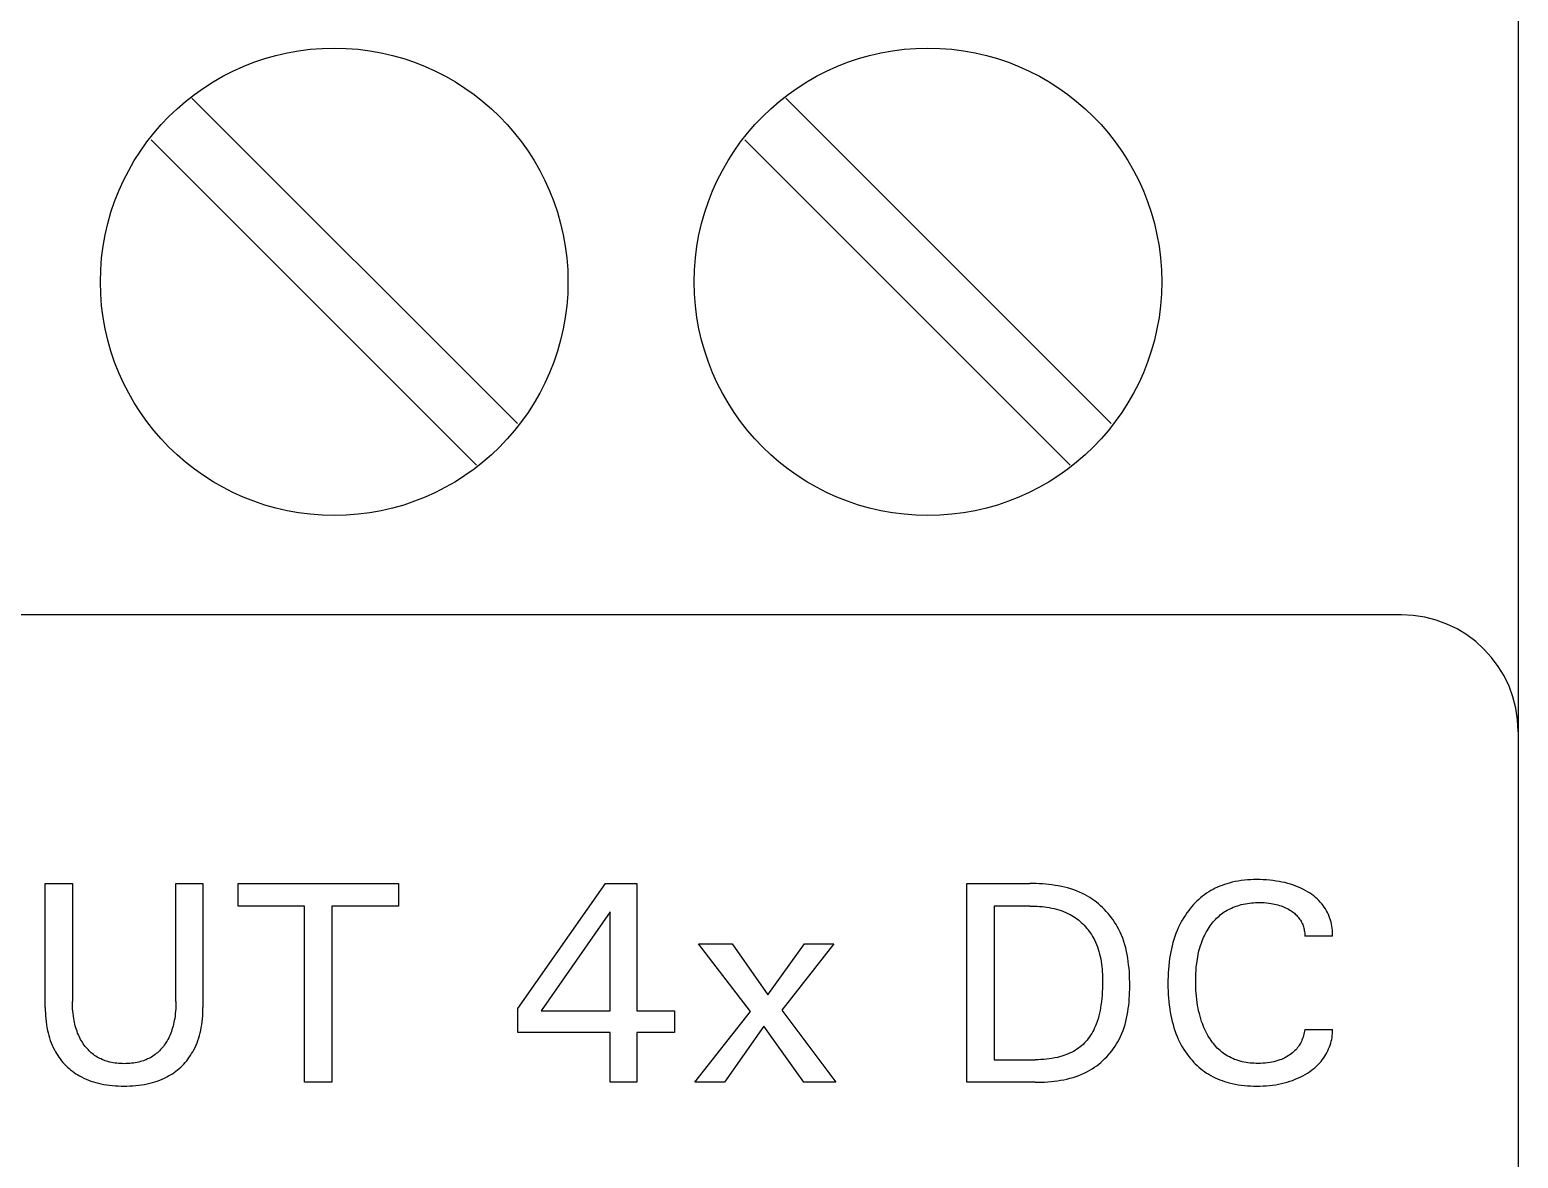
# Model space of a CAD drawing. Extents: x 0 to 420, y 0 to 297.
# Drawn here: x 170.53 to 183.26, y 244.21 to 253.86 of the extents above; entities that cross this region are included whole.
import ezdxf

# ---------------------------------------------------------------- set-up
doc = ezdxf.new("R2010")
doc.units = 0
doc.header["$LTSCALE"] = 23.1
doc.layers.add('10000_FRONT', color=7, linetype='CONTINUOUS')

msp = doc.modelspace()

# ---------------------------------------------------------------- linework, layer by layer
at = {"layer": '10000_FRONT', "color": 7, "linetype": 'CONTINUOUS'}
for p, q in [((183.263, 258.856), (183.263, 170.856)), ((174.701, 250.492), (171.916, 253.277)), ((179.781, 250.492), (176.996, 253.277)), ((171.566, 252.92), (174.35, 250.136)), ((176.646, 252.92), (179.43, 250.136)), ((182.263, 248.856), (148.763, 248.856)), ((170.661, 245.497), (170.661, 246.556)), ((170.661, 246.556), (170.893, 246.556)), ((170.893, 246.556), (170.893, 245.548)), ((171.779, 245.548), (171.779, 246.556)), ((171.779, 246.556), (172.01, 246.556)), ((172.01, 246.556), (172.01, 245.497)), ((172.31, 246.364), (172.31, 246.556)), ((172.31, 246.556), (173.682, 246.556)), ((173.682, 246.556), (173.682, 246.364)), ((174.704, 245.487), (175.454, 246.556)), ((175.454, 246.556), (175.722, 246.556)), ((175.722, 246.556), (175.722, 245.467)), ((178.545, 244.856), (178.545, 246.556)), ((178.545, 246.556), (179.084, 246.556)), ((179.111, 246.556), (179.084, 246.556)), ((179.138, 246.556), (179.111, 246.556)), ((179.165, 246.555), (179.138, 246.556)), ((179.192, 246.553), (179.165, 246.555)), ((179.22, 246.551), (179.192, 246.553)), ((179.247, 246.548), (179.22, 246.551)), ((180.75, 246.548), (180.73, 246.541)), ((180.77, 246.555), (180.75, 246.548)), ((180.791, 246.561), (180.77, 246.555)), ((180.816, 246.567), (180.791, 246.561)), ((180.842, 246.573), (180.816, 246.567)), ((180.868, 246.578), (180.842, 246.573)), ((180.894, 246.582), (180.868, 246.578)), ((180.92, 246.585), (180.894, 246.582)), ((180.947, 246.587), (180.92, 246.585)), ((180.973, 246.589), (180.947, 246.587)), ((180.999, 246.59), (180.973, 246.589)), ((181.026, 246.59), (180.999, 246.59)), ((181.054, 246.59), (181.026, 246.59)), ((181.082, 246.589), (181.054, 246.59)), ((181.109, 246.587), (181.082, 246.589)), ((181.137, 246.585), (181.109, 246.587)), ((181.165, 246.582), (181.137, 246.585)), ((181.192, 246.578), (181.165, 246.582)), ((181.217, 246.574), (181.192, 246.578)), ((181.242, 246.569), (181.217, 246.574)), ((181.267, 246.564), (181.242, 246.569)), ((181.291, 246.557), (181.267, 246.564)), ((181.315, 246.55), (181.291, 246.557)), ((181.339, 246.542), (181.315, 246.55)), ((179.274, 246.545), (179.247, 246.548)), ((179.301, 246.541), (179.274, 246.545)), ((179.328, 246.537), (179.301, 246.541)), ((179.355, 246.532), (179.328, 246.537)), ((179.381, 246.526), (179.355, 246.532)), ((179.408, 246.519), (179.381, 246.526)), ((179.434, 246.511), (179.408, 246.519)), ((179.46, 246.503), (179.434, 246.511)), ((179.485, 246.493), (179.46, 246.503)), ((179.51, 246.483), (179.485, 246.493)), ((179.535, 246.472), (179.51, 246.483)), ((179.559, 246.459), (179.535, 246.472)), ((179.579, 246.448), (179.559, 246.459)), ((179.598, 246.436), (179.579, 246.448)), ((179.617, 246.423), (179.598, 246.436)), ((179.636, 246.41), (179.617, 246.423)), ((180.53, 246.421), (180.514, 246.407)), ((180.546, 246.435), (180.53, 246.421)), ((180.563, 246.448), (180.546, 246.435)), ((180.58, 246.461), (180.563, 246.448)), ((180.597, 246.473), (180.58, 246.461)), ((180.615, 246.485), (180.597, 246.473)), ((180.633, 246.496), (180.615, 246.485)), ((180.652, 246.506), (180.633, 246.496)), ((180.671, 246.516), (180.652, 246.506)), ((180.69, 246.525), (180.671, 246.516)), ((180.71, 246.533), (180.69, 246.525)), ((180.73, 246.541), (180.71, 246.533)), ((181.361, 246.534), (181.339, 246.542)), ((181.383, 246.526), (181.361, 246.534)), ((181.404, 246.516), (181.383, 246.526)), ((181.425, 246.506), (181.404, 246.516)), ((181.445, 246.495), (181.425, 246.506)), ((181.466, 246.483), (181.445, 246.495)), ((181.482, 246.473), (181.466, 246.483)), ((181.498, 246.462), (181.482, 246.473)), ((181.513, 246.45), (181.498, 246.462)), ((181.528, 246.438), (181.513, 246.45)), ((181.542, 246.425), (181.528, 246.438)), ((181.556, 246.412), (181.542, 246.425)), ((172.88, 246.364), (172.31, 246.364)), ((172.88, 244.856), (172.88, 246.364)), ((173.113, 246.364), (173.113, 244.856)), ((173.682, 246.364), (173.113, 246.364)), ((175.494, 246.314), (174.903, 245.467)), ((175.494, 245.467), (175.494, 246.314)), ((178.778, 246.364), (178.778, 245.049)), ((179.084, 246.364), (178.778, 246.364)), ((179.084, 246.364), (179.104, 246.363)), ((179.104, 246.363), (179.125, 246.363)), ((179.125, 246.363), (179.146, 246.362)), ((179.146, 246.362), (179.168, 246.361)), ((179.168, 246.361), (179.189, 246.359)), ((179.189, 246.359), (179.21, 246.357)), ((179.21, 246.357), (179.231, 246.354)), ((179.231, 246.354), (179.251, 246.351)), ((179.251, 246.351), (179.272, 246.347)), ((179.272, 246.347), (179.293, 246.342)), ((179.293, 246.342), (179.313, 246.337)), ((179.313, 246.337), (179.333, 246.332)), ((179.333, 246.332), (179.353, 246.325)), ((179.353, 246.325), (179.373, 246.318)), ((179.373, 246.318), (179.392, 246.31)), ((179.392, 246.31), (179.411, 246.301)), ((179.411, 246.301), (179.43, 246.291)), ((179.655, 246.396), (179.636, 246.41)), ((179.672, 246.382), (179.655, 246.396)), ((179.69, 246.366), (179.672, 246.382)), ((179.707, 246.351), (179.69, 246.366)), ((179.723, 246.334), (179.707, 246.351)), ((179.739, 246.318), (179.723, 246.334)), ((179.754, 246.3), (179.739, 246.318)), ((179.769, 246.283), (179.754, 246.3)), ((180.429, 246.307), (180.415, 246.287)), ((180.444, 246.327), (180.429, 246.307)), ((180.457, 246.344), (180.444, 246.327)), ((180.471, 246.36), (180.457, 246.344)), ((180.485, 246.376), (180.471, 246.36)), ((180.499, 246.392), (180.485, 246.376)), ((180.514, 246.407), (180.499, 246.392)), ((180.714, 246.288), (180.725, 246.296)), ((180.725, 246.296), (180.737, 246.305)), ((180.737, 246.305), (180.748, 246.313)), ((180.748, 246.313), (180.76, 246.321)), ((180.76, 246.321), (180.773, 246.328)), ((180.773, 246.328), (180.785, 246.335)), ((180.785, 246.335), (180.798, 246.341)), ((180.798, 246.341), (180.811, 246.347)), ((180.811, 246.347), (180.824, 246.353)), ((180.824, 246.353), (180.837, 246.358)), ((180.837, 246.358), (180.85, 246.363)), ((180.85, 246.363), (180.864, 246.367)), ((180.864, 246.367), (180.878, 246.372)), ((180.878, 246.372), (180.894, 246.376)), ((180.894, 246.376), (180.911, 246.38)), ((180.911, 246.38), (180.929, 246.383)), ((180.929, 246.383), (180.946, 246.386)), ((180.946, 246.386), (180.963, 246.389)), ((180.963, 246.389), (180.98, 246.391)), ((180.98, 246.391), (180.998, 246.392)), ((180.998, 246.392), (181.015, 246.393)), ((181.015, 246.393), (181.032, 246.394)), ((181.032, 246.394), (181.05, 246.394)), ((181.05, 246.394), (181.07, 246.393)), ((181.07, 246.393), (181.089, 246.393)), ((181.089, 246.393), (181.109, 246.391)), ((181.109, 246.391), (181.128, 246.389)), ((181.128, 246.389), (181.148, 246.387)), ((181.148, 246.387), (181.163, 246.384)), ((181.163, 246.384), (181.177, 246.381)), ((181.177, 246.381), (181.192, 246.378)), ((181.192, 246.378), (181.206, 246.374)), ((181.206, 246.374), (181.22, 246.37)), ((181.22, 246.37), (181.235, 246.365)), ((181.235, 246.365), (181.248, 246.36)), ((181.248, 246.36), (181.261, 246.355)), ((181.261, 246.355), (181.273, 246.349)), ((181.273, 246.349), (181.286, 246.343)), ((181.286, 246.343), (181.298, 246.336)), ((181.298, 246.336), (181.31, 246.329)), ((181.31, 246.329), (181.32, 246.322)), ((181.32, 246.322), (181.329, 246.316)), ((181.329, 246.316), (181.339, 246.309)), ((181.339, 246.309), (181.348, 246.302)), ((181.348, 246.302), (181.356, 246.294)), ((181.356, 246.294), (181.365, 246.287)), ((181.569, 246.398), (181.556, 246.412)), ((181.582, 246.384), (181.569, 246.398)), ((181.593, 246.37), (181.582, 246.384)), ((181.604, 246.355), (181.593, 246.37)), ((181.613, 246.34), (181.604, 246.355)), ((181.622, 246.324), (181.613, 246.34)), ((181.631, 246.308), (181.622, 246.324)), ((181.639, 246.292), (181.631, 246.308)), ((179.43, 246.291), (179.444, 246.283)), ((179.444, 246.283), (179.459, 246.274)), ((179.459, 246.274), (179.473, 246.265)), ((179.473, 246.265), (179.486, 246.255)), ((179.486, 246.255), (179.5, 246.245)), ((179.5, 246.245), (179.513, 246.234)), ((179.513, 246.234), (179.525, 246.223)), ((179.525, 246.223), (179.538, 246.211)), ((179.538, 246.211), (179.55, 246.199)), ((179.55, 246.199), (179.561, 246.186)), ((179.561, 246.186), (179.572, 246.173)), ((179.572, 246.173), (179.583, 246.16)), ((179.783, 246.264), (179.769, 246.283)), ((179.797, 246.246), (179.783, 246.264)), ((179.809, 246.227), (179.797, 246.246)), ((179.822, 246.207), (179.809, 246.227)), ((179.833, 246.188), (179.822, 246.207)), ((179.844, 246.168), (179.833, 246.188)), ((179.857, 246.141), (179.844, 246.168)), ((180.355, 246.177), (180.345, 246.154)), ((180.365, 246.199), (180.355, 246.177)), ((180.377, 246.222), (180.365, 246.199)), ((180.389, 246.244), (180.377, 246.222)), ((180.401, 246.265), (180.389, 246.244)), ((180.415, 246.287), (180.401, 246.265)), ((180.601, 246.153), (180.609, 246.167)), ((180.609, 246.167), (180.618, 246.18)), ((180.618, 246.18), (180.627, 246.194)), ((180.627, 246.194), (180.635, 246.205)), ((180.635, 246.205), (180.644, 246.217)), ((180.644, 246.217), (180.653, 246.228)), ((180.653, 246.228), (180.663, 246.238)), ((180.663, 246.238), (180.672, 246.249)), ((180.672, 246.249), (180.682, 246.259)), ((180.682, 246.259), (180.693, 246.269)), ((180.693, 246.269), (180.703, 246.278)), ((180.703, 246.278), (180.714, 246.288)), ((181.365, 246.287), (181.373, 246.278)), ((181.373, 246.278), (181.38, 246.27)), ((181.38, 246.27), (181.387, 246.261)), ((181.387, 246.261), (181.393, 246.253)), ((181.393, 246.253), (181.399, 246.244)), ((181.399, 246.244), (181.405, 246.234)), ((181.405, 246.234), (181.41, 246.225)), ((181.41, 246.225), (181.415, 246.215)), ((181.415, 246.215), (181.419, 246.205)), ((181.419, 246.205), (181.423, 246.195)), ((181.423, 246.195), (181.426, 246.186)), ((181.426, 246.186), (181.429, 246.176)), ((181.429, 246.176), (181.431, 246.166)), ((181.646, 246.275), (181.639, 246.292)), ((181.652, 246.258), (181.646, 246.275)), ((181.657, 246.242), (181.652, 246.258)), ((181.662, 246.225), (181.657, 246.242)), ((181.666, 246.208), (181.662, 246.225)), ((181.669, 246.191), (181.666, 246.208)), ((181.672, 246.174), (181.669, 246.191)), ((181.674, 246.157), (181.672, 246.174)), ((176.694, 245.462), (176.25, 246.041)), ((176.25, 246.041), (176.537, 246.041)), ((176.537, 246.041), (176.844, 245.603)), ((176.844, 245.603), (177.156, 246.041)), ((177.407, 246.041), (176.962, 245.473)), ((177.156, 246.041), (177.407, 246.041)), ((179.583, 246.16), (179.593, 246.147)), ((179.593, 246.147), (179.603, 246.133)), ((179.603, 246.133), (179.612, 246.119)), ((179.612, 246.119), (179.621, 246.104)), ((179.621, 246.104), (179.629, 246.09)), ((179.629, 246.09), (179.637, 246.075)), ((179.637, 246.075), (179.647, 246.055)), ((179.647, 246.055), (179.655, 246.036)), ((179.869, 246.115), (179.857, 246.141)), ((179.879, 246.088), (179.869, 246.115)), ((179.889, 246.061), (179.879, 246.088)), ((179.897, 246.033), (179.889, 246.061)), ((180.309, 246.051), (180.302, 246.024)), ((180.317, 246.077), (180.309, 246.051)), ((180.326, 246.103), (180.317, 246.077)), ((180.335, 246.128), (180.326, 246.103)), ((180.345, 246.154), (180.335, 246.128)), ((180.545, 246.027), (180.552, 246.046)), ((180.552, 246.046), (180.559, 246.065)), ((180.559, 246.065), (180.565, 246.08)), ((180.565, 246.08), (180.571, 246.095)), ((180.571, 246.095), (180.578, 246.11)), ((180.578, 246.11), (180.585, 246.124)), ((180.585, 246.124), (180.593, 246.139)), ((180.593, 246.139), (180.601, 246.153)), ((181.431, 246.166), (181.433, 246.156)), ((181.433, 246.156), (181.435, 246.146)), ((181.435, 246.146), (181.436, 246.136)), ((181.436, 246.136), (181.436, 246.126)), ((181.436, 246.126), (181.437, 246.116)), ((181.437, 246.116), (181.437, 246.106)), ((181.675, 246.106), (181.437, 246.106)), ((181.675, 246.14), (181.674, 246.157)), ((181.675, 246.123), (181.675, 246.14)), ((181.675, 246.106), (181.675, 246.123)), ((179.655, 246.036), (179.663, 246.015)), ((179.663, 246.015), (179.67, 245.995)), ((179.67, 245.995), (179.676, 245.974)), ((179.676, 245.974), (179.682, 245.953)), ((179.682, 245.953), (179.687, 245.932)), ((179.687, 245.932), (179.691, 245.911)), ((179.905, 246.005), (179.897, 246.033)), ((179.912, 245.976), (179.905, 246.005)), ((179.918, 245.948), (179.912, 245.976)), ((179.923, 245.919), (179.918, 245.948)), ((179.927, 245.89), (179.923, 245.919)), ((180.28, 245.914), (180.276, 245.883)), ((180.285, 245.944), (180.28, 245.914)), ((180.29, 245.971), (180.285, 245.944)), ((180.296, 245.998), (180.29, 245.971)), ((180.302, 246.024), (180.296, 245.998)), ((180.518, 245.909), (180.521, 245.929)), ((180.521, 245.929), (180.525, 245.949)), ((180.525, 245.949), (180.529, 245.968)), ((180.529, 245.968), (180.534, 245.988)), ((180.534, 245.988), (180.54, 246.007)), ((180.54, 246.007), (180.545, 246.027)), ((179.691, 245.911), (179.694, 245.889)), ((179.694, 245.889), (179.698, 245.867)), ((179.698, 245.867), (179.7, 245.846)), ((179.7, 245.846), (179.702, 245.824)), ((179.702, 245.824), (179.704, 245.802)), ((179.704, 245.802), (179.705, 245.78)), ((179.93, 245.86), (179.927, 245.89)), ((179.933, 245.831), (179.93, 245.86)), ((179.936, 245.801), (179.933, 245.831)), ((179.937, 245.771), (179.936, 245.801)), ((180.268, 245.791), (180.267, 245.76)), ((180.27, 245.822), (180.268, 245.791)), ((180.273, 245.852), (180.27, 245.822)), ((180.276, 245.883), (180.273, 245.852)), ((180.504, 245.756), (180.505, 245.785)), ((180.505, 245.785), (180.507, 245.814)), ((180.507, 245.814), (180.509, 245.843)), ((180.509, 245.843), (180.513, 245.873)), ((180.513, 245.873), (180.518, 245.909)), ((179.706, 245.657), (179.704, 245.629)), ((179.705, 245.78), (179.706, 245.758)), ((179.706, 245.758), (179.706, 245.736)), ((179.706, 245.736), (179.707, 245.714)), ((179.707, 245.714), (179.706, 245.686)), ((179.706, 245.686), (179.706, 245.657)), ((179.938, 245.742), (179.937, 245.771)), ((179.939, 245.712), (179.938, 245.742)), ((179.939, 245.682), (179.939, 245.712)), ((179.939, 245.653), (179.939, 245.682)), ((180.267, 245.76), (180.266, 245.729)), ((180.266, 245.729), (180.266, 245.699)), ((180.266, 245.699), (180.266, 245.668)), ((180.266, 245.668), (180.267, 245.637)), ((180.504, 245.726), (180.504, 245.756)), ((180.504, 245.699), (180.504, 245.726)), ((180.505, 245.672), (180.504, 245.699)), ((180.506, 245.645), (180.505, 245.672)), ((170.893, 245.527), (170.893, 245.548)), ((171.779, 245.548), (171.779, 245.527)), ((179.697, 245.544), (179.693, 245.516)), ((179.7, 245.572), (179.697, 245.544)), ((179.702, 245.6), (179.7, 245.572)), ((179.704, 245.629), (179.702, 245.6)), ((179.931, 245.513), (179.933, 245.541)), ((179.933, 245.541), (179.935, 245.569)), ((179.935, 245.569), (179.937, 245.597)), ((179.937, 245.597), (179.938, 245.625)), ((179.938, 245.625), (179.939, 245.653)), ((180.267, 245.637), (180.268, 245.607)), ((180.268, 245.607), (180.27, 245.576)), ((180.27, 245.576), (180.273, 245.546)), ((180.273, 245.546), (180.276, 245.515)), ((180.508, 245.618), (180.506, 245.645)), ((180.51, 245.592), (180.508, 245.618)), ((180.513, 245.565), (180.51, 245.592)), ((180.517, 245.538), (180.513, 245.565)), ((180.52, 245.514), (180.517, 245.538)), ((170.661, 245.497), (170.661, 245.472)), ((170.661, 245.472), (170.662, 245.448)), ((170.662, 245.448), (170.663, 245.423)), ((170.663, 245.423), (170.665, 245.398)), ((170.894, 245.506), (170.893, 245.527)), ((170.895, 245.485), (170.894, 245.506)), ((170.897, 245.464), (170.895, 245.485)), ((170.899, 245.443), (170.897, 245.464)), ((170.901, 245.422), (170.899, 245.443)), ((170.905, 245.401), (170.901, 245.422)), ((171.771, 245.422), (171.768, 245.401)), ((171.773, 245.443), (171.771, 245.422)), ((171.775, 245.464), (171.773, 245.443)), ((171.777, 245.485), (171.775, 245.464)), ((171.778, 245.506), (171.777, 245.485)), ((171.779, 245.527), (171.778, 245.506)), ((172.006, 245.398), (172.008, 245.423)), ((172.008, 245.423), (172.009, 245.448)), ((172.009, 245.448), (172.01, 245.472)), ((172.01, 245.472), (172.01, 245.497)), ((174.704, 245.282), (174.704, 245.487)), ((174.903, 245.467), (175.494, 245.467)), ((175.722, 245.467), (176.044, 245.467)), ((176.044, 245.467), (176.044, 245.282)), ((176.217, 244.856), (176.694, 245.462)), ((176.962, 245.473), (177.426, 244.856)), ((179.674, 245.423), (179.668, 245.4)), ((179.68, 245.446), (179.674, 245.423)), ((179.685, 245.469), (179.68, 245.446)), ((179.689, 245.492), (179.685, 245.469)), ((179.693, 245.516), (179.689, 245.492)), ((179.907, 245.377), (179.913, 245.404)), ((179.913, 245.404), (179.918, 245.431)), ((179.918, 245.431), (179.923, 245.458)), ((179.923, 245.458), (179.927, 245.486)), ((179.927, 245.486), (179.931, 245.513)), ((180.276, 245.515), (180.281, 245.485)), ((180.281, 245.485), (180.286, 245.455)), ((180.286, 245.455), (180.291, 245.428)), ((180.291, 245.428), (180.296, 245.402)), ((180.525, 245.491), (180.52, 245.514)), ((180.529, 245.468), (180.525, 245.491)), ((180.535, 245.445), (180.529, 245.468)), ((180.541, 245.422), (180.535, 245.445)), ((180.547, 245.399), (180.541, 245.422)), ((170.665, 245.398), (170.668, 245.373)), ((170.668, 245.373), (170.671, 245.348)), ((170.671, 245.348), (170.675, 245.324)), ((170.675, 245.324), (170.68, 245.299)), ((170.68, 245.299), (170.685, 245.278)), ((170.685, 245.278), (170.691, 245.256)), ((170.907, 245.385), (170.905, 245.401)), ((170.911, 245.37), (170.907, 245.385)), ((170.914, 245.354), (170.911, 245.37)), ((170.918, 245.338), (170.914, 245.354)), ((170.922, 245.322), (170.918, 245.338)), ((170.927, 245.307), (170.922, 245.322)), ((170.933, 245.292), (170.927, 245.307)), ((170.938, 245.276), (170.933, 245.292)), ((170.944, 245.263), (170.938, 245.276)), ((171.734, 245.276), (171.729, 245.262)), ((171.74, 245.291), (171.734, 245.276)), ((171.745, 245.306), (171.74, 245.291)), ((171.75, 245.322), (171.745, 245.306)), ((171.754, 245.337), (171.75, 245.322)), ((171.758, 245.353), (171.754, 245.337)), ((171.762, 245.369), (171.758, 245.353)), ((171.765, 245.385), (171.762, 245.369)), ((171.768, 245.401), (171.765, 245.385)), ((171.98, 245.256), (171.986, 245.278)), ((171.986, 245.278), (171.991, 245.299)), ((171.991, 245.299), (171.995, 245.324)), ((171.995, 245.324), (172, 245.348)), ((172, 245.348), (172.003, 245.373)), ((172.003, 245.373), (172.006, 245.398)), ((175.494, 245.282), (174.704, 245.282)), ((175.494, 244.856), (175.494, 245.282)), ((175.722, 245.282), (175.722, 244.856)), ((176.044, 245.282), (175.722, 245.282)), ((176.81, 245.336), (176.473, 244.856)), ((177.15, 244.856), (176.81, 245.336)), ((179.623, 245.29), (179.614, 245.274)), ((179.631, 245.305), (179.623, 245.29)), ((179.639, 245.322), (179.631, 245.305)), ((179.646, 245.338), (179.639, 245.322)), ((179.652, 245.354), (179.646, 245.338)), ((179.66, 245.377), (179.652, 245.354)), ((179.668, 245.4), (179.66, 245.377)), ((179.872, 245.273), (179.882, 245.298)), ((179.882, 245.298), (179.891, 245.324)), ((179.891, 245.324), (179.899, 245.35)), ((179.899, 245.35), (179.907, 245.377)), ((180.296, 245.402), (180.303, 245.375)), ((180.303, 245.375), (180.31, 245.349)), ((180.31, 245.349), (180.317, 245.323)), ((180.317, 245.323), (180.326, 245.298)), ((180.326, 245.298), (180.335, 245.272)), ((180.554, 245.376), (180.547, 245.399)), ((180.561, 245.358), (180.554, 245.376)), ((180.567, 245.341), (180.561, 245.358)), ((180.574, 245.324), (180.567, 245.341)), ((180.582, 245.307), (180.574, 245.324)), ((180.59, 245.29), (180.582, 245.307)), ((180.599, 245.273), (180.59, 245.29)), ((181.433, 245.281), (181.43, 245.268)), ((181.435, 245.294), (181.433, 245.281)), ((181.437, 245.307), (181.435, 245.294)), ((181.437, 245.307), (181.675, 245.307)), ((181.674, 245.273), (181.675, 245.29)), ((181.675, 245.29), (181.675, 245.307)), ((170.691, 245.256), (170.697, 245.235)), ((170.697, 245.235), (170.704, 245.214)), ((170.704, 245.214), (170.712, 245.193)), ((170.712, 245.193), (170.72, 245.173)), ((170.72, 245.173), (170.729, 245.153)), ((170.729, 245.153), (170.739, 245.133)), ((170.95, 245.249), (170.944, 245.263)), ((170.956, 245.236), (170.95, 245.249)), ((170.963, 245.223), (170.956, 245.236)), ((170.97, 245.21), (170.963, 245.223)), ((170.978, 245.198), (170.97, 245.21)), ((170.986, 245.185), (170.978, 245.198)), ((170.994, 245.173), (170.986, 245.185)), ((171.002, 245.163), (170.994, 245.173)), ((171.01, 245.153), (171.002, 245.163)), ((171.018, 245.144), (171.01, 245.153)), ((171.663, 245.153), (171.655, 245.144)), ((171.671, 245.163), (171.663, 245.153)), ((171.679, 245.173), (171.671, 245.163)), ((171.687, 245.185), (171.679, 245.173)), ((171.695, 245.198), (171.687, 245.185)), ((171.703, 245.21), (171.695, 245.198)), ((171.71, 245.223), (171.703, 245.21)), ((171.717, 245.236), (171.71, 245.223)), ((171.723, 245.249), (171.717, 245.236)), ((171.729, 245.262), (171.723, 245.249)), ((171.932, 245.133), (171.942, 245.153)), ((171.942, 245.153), (171.951, 245.173)), ((171.951, 245.173), (171.959, 245.193)), ((171.959, 245.193), (171.967, 245.214)), ((171.967, 245.214), (171.974, 245.235)), ((171.974, 245.235), (171.98, 245.256)), ((179.501, 245.148), (179.487, 245.139)), ((179.514, 245.158), (179.501, 245.148)), ((179.527, 245.169), (179.514, 245.158)), ((179.54, 245.18), (179.527, 245.169)), ((179.552, 245.192), (179.54, 245.18)), ((179.563, 245.204), (179.552, 245.192)), ((179.574, 245.217), (179.563, 245.204)), ((179.585, 245.23), (179.574, 245.217)), ((179.595, 245.244), (179.585, 245.23)), ((179.605, 245.259), (179.595, 245.244)), ((179.614, 245.274), (179.605, 245.259)), ((179.801, 245.145), (179.814, 245.164)), ((179.814, 245.164), (179.827, 245.184)), ((179.827, 245.184), (179.838, 245.203)), ((179.838, 245.203), (179.849, 245.223)), ((179.849, 245.223), (179.861, 245.248)), ((179.861, 245.248), (179.872, 245.273)), ((180.335, 245.272), (180.345, 245.247)), ((180.345, 245.247), (180.355, 245.224)), ((180.355, 245.224), (180.366, 245.202)), ((180.366, 245.202), (180.377, 245.18)), ((180.377, 245.18), (180.389, 245.158)), ((180.389, 245.158), (180.402, 245.137)), ((180.608, 245.257), (180.599, 245.273)), ((180.617, 245.241), (180.608, 245.257)), ((180.626, 245.227), (180.617, 245.241)), ((180.636, 245.213), (180.626, 245.227)), ((180.645, 245.2), (180.636, 245.213)), ((180.655, 245.187), (180.645, 245.2)), ((180.666, 245.174), (180.655, 245.187)), ((180.677, 245.161), (180.666, 245.174)), ((180.688, 245.149), (180.677, 245.161)), ((180.7, 245.138), (180.688, 245.149)), ((181.375, 245.152), (181.368, 245.143)), ((181.383, 245.162), (181.375, 245.152)), ((181.39, 245.173), (181.383, 245.162)), ((181.396, 245.183), (181.39, 245.173)), ((181.403, 245.194), (181.396, 245.183)), ((181.408, 245.205), (181.403, 245.194)), ((181.413, 245.217), (181.408, 245.205)), ((181.418, 245.229), (181.413, 245.217)), ((181.423, 245.242), (181.418, 245.229)), ((181.427, 245.255), (181.423, 245.242)), ((181.43, 245.268), (181.427, 245.255)), ((181.641, 245.142), (181.648, 245.159)), ((181.648, 245.159), (181.654, 245.174)), ((181.654, 245.174), (181.659, 245.191)), ((181.659, 245.191), (181.663, 245.207)), ((181.663, 245.207), (181.667, 245.223)), ((181.667, 245.223), (181.67, 245.24)), ((181.67, 245.24), (181.672, 245.257)), ((181.672, 245.257), (181.674, 245.273)), ((170.739, 245.133), (170.748, 245.117)), ((170.748, 245.117), (170.757, 245.101)), ((170.757, 245.101), (170.767, 245.085)), ((170.767, 245.085), (170.778, 245.07)), ((170.778, 245.07), (170.789, 245.055)), ((170.789, 245.055), (170.8, 245.04)), ((170.8, 245.04), (170.812, 245.026)), ((170.812, 245.026), (170.824, 245.012)), ((171.027, 245.135), (171.018, 245.144)), ((171.035, 245.126), (171.027, 245.135)), ((171.044, 245.117), (171.035, 245.126)), ((171.054, 245.109), (171.044, 245.117)), ((171.063, 245.101), (171.054, 245.109)), ((171.073, 245.093), (171.063, 245.101)), ((171.083, 245.086), (171.073, 245.093)), ((171.094, 245.079), (171.083, 245.086)), ((171.105, 245.072), (171.094, 245.079)), ((171.116, 245.066), (171.105, 245.072)), ((171.127, 245.06), (171.116, 245.066)), ((171.138, 245.055), (171.127, 245.06)), ((171.15, 245.049), (171.138, 245.055)), ((171.161, 245.045), (171.15, 245.049)), ((171.173, 245.04), (171.161, 245.045)), ((171.185, 245.037), (171.173, 245.04)), ((171.197, 245.033), (171.185, 245.037)), ((171.213, 245.029), (171.197, 245.033)), ((171.228, 245.026), (171.213, 245.029)), ((171.243, 245.023), (171.228, 245.026)), ((171.259, 245.02), (171.243, 245.023)), ((171.274, 245.019), (171.259, 245.02)), ((171.415, 245.02), (171.399, 245.019)), ((171.43, 245.023), (171.415, 245.02)), ((171.446, 245.026), (171.43, 245.023)), ((171.461, 245.029), (171.446, 245.026)), ((171.476, 245.033), (171.461, 245.029)), ((171.488, 245.037), (171.476, 245.033)), ((171.5, 245.04), (171.488, 245.037)), ((171.512, 245.045), (171.5, 245.04)), ((171.524, 245.049), (171.512, 245.045)), ((171.536, 245.055), (171.524, 245.049)), ((171.547, 245.06), (171.536, 245.055)), ((171.558, 245.066), (171.547, 245.06)), ((171.569, 245.072), (171.558, 245.066)), ((171.58, 245.079), (171.569, 245.072)), ((171.59, 245.086), (171.58, 245.079)), ((171.601, 245.093), (171.59, 245.086)), ((171.61, 245.101), (171.601, 245.093)), ((171.62, 245.109), (171.61, 245.101)), ((171.629, 245.117), (171.62, 245.109)), ((171.638, 245.126), (171.629, 245.117)), ((171.647, 245.135), (171.638, 245.126)), ((171.655, 245.144), (171.647, 245.135)), ((171.846, 245.012), (171.859, 245.026)), ((171.859, 245.026), (171.871, 245.04)), ((171.871, 245.04), (171.882, 245.055)), ((171.882, 245.055), (171.893, 245.07)), ((171.893, 245.07), (171.904, 245.085)), ((171.904, 245.085), (171.913, 245.101)), ((171.913, 245.101), (171.923, 245.117)), ((171.923, 245.117), (171.932, 245.133)), ((178.778, 245.049), (179.131, 245.049)), ((179.155, 245.049), (179.131, 245.049)), ((179.179, 245.05), (179.155, 245.049)), ((179.203, 245.052), (179.179, 245.05)), ((179.227, 245.054), (179.203, 245.052)), ((179.25, 245.056), (179.227, 245.054)), ((179.274, 245.06), (179.25, 245.056)), ((179.298, 245.064), (179.274, 245.06)), ((179.321, 245.069), (179.298, 245.064)), ((179.339, 245.074), (179.321, 245.069)), ((179.357, 245.079), (179.339, 245.074)), ((179.374, 245.084), (179.357, 245.079)), ((179.391, 245.09), (179.374, 245.084)), ((179.408, 245.097), (179.391, 245.09)), ((179.425, 245.104), (179.408, 245.097)), ((179.441, 245.112), (179.425, 245.104)), ((179.457, 245.12), (179.441, 245.112)), ((179.473, 245.129), (179.457, 245.12)), ((179.487, 245.139), (179.473, 245.129)), ((179.675, 245.012), (179.693, 245.026)), ((179.693, 245.026), (179.71, 245.042)), ((179.71, 245.042), (179.726, 245.058)), ((179.726, 245.058), (179.743, 245.074)), ((179.743, 245.074), (179.758, 245.091)), ((179.758, 245.091), (179.773, 245.109)), ((179.773, 245.109), (179.788, 245.127)), ((179.788, 245.127), (179.801, 245.145)), ((180.402, 245.137), (180.416, 245.116)), ((180.416, 245.116), (180.43, 245.096)), ((180.43, 245.096), (180.445, 245.076)), ((180.445, 245.076), (180.458, 245.059)), ((180.458, 245.059), (180.472, 245.044)), ((180.472, 245.044), (180.486, 245.028)), ((180.486, 245.028), (180.5, 245.014)), ((180.713, 245.127), (180.7, 245.138)), ((180.725, 245.116), (180.713, 245.127)), ((180.738, 245.106), (180.725, 245.116)), ((180.751, 245.097), (180.738, 245.106)), ((180.764, 245.088), (180.751, 245.097)), ((180.778, 245.08), (180.764, 245.088)), ((180.792, 245.073), (180.778, 245.08)), ((180.806, 245.065), (180.792, 245.073)), ((180.821, 245.059), (180.806, 245.065)), ((180.836, 245.052), (180.821, 245.059)), ((180.851, 245.047), (180.836, 245.052)), ((180.866, 245.042), (180.851, 245.047)), ((180.883, 245.037), (180.866, 245.042)), ((180.9, 245.032), (180.883, 245.037)), ((180.917, 245.028), (180.9, 245.032)), ((180.934, 245.025), (180.917, 245.028)), ((180.951, 245.022), (180.934, 245.025)), ((180.969, 245.02), (180.951, 245.022)), ((180.986, 245.019), (180.969, 245.02)), ((181.118, 245.021), (181.098, 245.019)), ((181.137, 245.024), (181.118, 245.021)), ((181.155, 245.027), (181.137, 245.024)), ((181.172, 245.031), (181.155, 245.027)), ((181.19, 245.036), (181.172, 245.031)), ((181.207, 245.041), (181.19, 245.036)), ((181.224, 245.047), (181.207, 245.041)), ((181.237, 245.052), (181.224, 245.047)), ((181.25, 245.057), (181.237, 245.052)), ((181.263, 245.063), (181.25, 245.057)), ((181.275, 245.07), (181.263, 245.063)), ((181.287, 245.077), (181.275, 245.07)), ((181.299, 245.084), (181.287, 245.077)), ((181.31, 245.091), (181.299, 245.084)), ((181.32, 245.099), (181.31, 245.091)), ((181.331, 245.107), (181.32, 245.099)), ((181.34, 245.115), (181.331, 245.107)), ((181.35, 245.124), (181.34, 245.115)), ((181.359, 245.133), (181.35, 245.124)), ((181.368, 245.143), (181.359, 245.133)), ((181.563, 245.02), (181.576, 245.034)), ((181.576, 245.034), (181.587, 245.048)), ((181.587, 245.048), (181.598, 245.063)), ((181.598, 245.063), (181.608, 245.078)), ((181.608, 245.078), (181.617, 245.093)), ((181.617, 245.093), (181.626, 245.109)), ((181.626, 245.109), (181.634, 245.125)), ((181.634, 245.125), (181.641, 245.142)), ((170.824, 245.012), (170.837, 244.999)), ((170.837, 244.999), (170.851, 244.986)), ((170.851, 244.986), (170.864, 244.974)), ((170.864, 244.974), (170.878, 244.962)), ((170.878, 244.962), (170.893, 244.951)), ((170.893, 244.951), (170.908, 244.94)), ((170.908, 244.94), (170.923, 244.929)), ((170.923, 244.929), (170.939, 244.919)), ((170.939, 244.919), (170.955, 244.91)), ((170.955, 244.91), (170.971, 244.901)), ((170.971, 244.901), (170.991, 244.891)), ((171.29, 245.017), (171.274, 245.019)), ((171.305, 245.016), (171.29, 245.017)), ((171.321, 245.016), (171.305, 245.016)), ((171.337, 245.015), (171.321, 245.016)), ((171.352, 245.016), (171.337, 245.015)), ((171.368, 245.016), (171.352, 245.016)), ((171.384, 245.017), (171.368, 245.016)), ((171.399, 245.019), (171.384, 245.017)), ((171.68, 244.891), (171.7, 244.901)), ((171.7, 244.901), (171.716, 244.91)), ((171.716, 244.91), (171.732, 244.919)), ((171.732, 244.919), (171.748, 244.929)), ((171.748, 244.929), (171.763, 244.94)), ((171.763, 244.94), (171.778, 244.951)), ((171.778, 244.951), (171.792, 244.962)), ((171.792, 244.962), (171.807, 244.974)), ((171.807, 244.974), (171.82, 244.986)), ((171.82, 244.986), (171.834, 244.999)), ((171.834, 244.999), (171.846, 245.012)), ((179.427, 244.89), (179.454, 244.897)), ((179.454, 244.897), (179.48, 244.905)), ((179.48, 244.905), (179.505, 244.914)), ((179.505, 244.914), (179.53, 244.925)), ((179.53, 244.925), (179.555, 244.936)), ((179.555, 244.936), (179.579, 244.948)), ((179.579, 244.948), (179.599, 244.959)), ((179.599, 244.959), (179.619, 244.971)), ((179.619, 244.971), (179.638, 244.984)), ((179.638, 244.984), (179.657, 244.997)), ((179.657, 244.997), (179.675, 245.012)), ((180.5, 245.014), (180.516, 244.999)), ((180.516, 244.999), (180.531, 244.985)), ((180.531, 244.985), (180.547, 244.972)), ((180.547, 244.972), (180.563, 244.959)), ((180.563, 244.959), (180.58, 244.947)), ((180.58, 244.947), (180.597, 244.935)), ((180.597, 244.935), (180.615, 244.924)), ((180.615, 244.924), (180.634, 244.913)), ((180.634, 244.913), (180.652, 244.903)), ((180.652, 244.903), (180.671, 244.894)), ((180.671, 244.894), (180.691, 244.885)), ((181.004, 245.018), (180.986, 245.019)), ((181.021, 245.017), (181.004, 245.018)), ((181.039, 245.017), (181.021, 245.017)), ((181.059, 245.017), (181.039, 245.017)), ((181.078, 245.018), (181.059, 245.017)), ((181.098, 245.019), (181.078, 245.018)), ((181.376, 244.89), (181.398, 244.9)), ((181.398, 244.9), (181.419, 244.911)), ((181.419, 244.911), (181.439, 244.922)), ((181.439, 244.922), (181.46, 244.935)), ((181.46, 244.935), (181.476, 244.945)), ((181.476, 244.945), (181.491, 244.956)), ((181.491, 244.956), (181.507, 244.968)), ((181.507, 244.968), (181.522, 244.98)), ((181.522, 244.98), (181.536, 244.993)), ((181.536, 244.993), (181.55, 245.006)), ((181.55, 245.006), (181.563, 245.02)), ((170.991, 244.891), (171.011, 244.882)), ((171.011, 244.882), (171.031, 244.874)), ((171.031, 244.874), (171.052, 244.866)), ((171.052, 244.866), (171.073, 244.859)), ((171.073, 244.859), (171.094, 244.853)), ((171.094, 244.853), (171.116, 244.847)), ((171.116, 244.847), (171.137, 244.842)), ((171.137, 244.842), (171.162, 244.837)), ((171.162, 244.837), (171.186, 244.833)), ((171.186, 244.833), (171.211, 244.83)), ((171.211, 244.83), (171.236, 244.827)), ((171.236, 244.827), (171.261, 244.825)), ((171.261, 244.825), (171.285, 244.824)), ((171.285, 244.824), (171.31, 244.823)), ((171.31, 244.823), (171.335, 244.823)), ((171.335, 244.823), (171.36, 244.823)), ((171.36, 244.823), (171.385, 244.824)), ((171.385, 244.824), (171.41, 244.825)), ((171.41, 244.825), (171.435, 244.827)), ((171.435, 244.827), (171.46, 244.83)), ((171.46, 244.83), (171.485, 244.833)), ((171.485, 244.833), (171.509, 244.837)), ((171.509, 244.837), (171.534, 244.842)), ((171.534, 244.842), (171.555, 244.847)), ((171.555, 244.847), (171.577, 244.853)), ((171.577, 244.853), (171.598, 244.859)), ((171.598, 244.859), (171.619, 244.866)), ((171.619, 244.866), (171.64, 244.874)), ((171.64, 244.874), (171.66, 244.882)), ((171.66, 244.882), (171.68, 244.891)), ((173.113, 244.856), (172.88, 244.856)), ((175.722, 244.856), (175.494, 244.856)), ((176.473, 244.856), (176.217, 244.856)), ((177.426, 244.856), (177.15, 244.856)), ((179.129, 244.856), (178.545, 244.856)), ((179.129, 244.856), (179.156, 244.857)), ((179.156, 244.857), (179.184, 244.857)), ((179.184, 244.857), (179.211, 244.858)), ((179.211, 244.858), (179.238, 244.86)), ((179.238, 244.86), (179.266, 244.862)), ((179.266, 244.862), (179.293, 244.865)), ((179.293, 244.865), (179.32, 244.868)), ((179.32, 244.868), (179.347, 244.873)), ((179.347, 244.873), (179.374, 244.877)), ((179.374, 244.877), (179.401, 244.883)), ((179.401, 244.883), (179.427, 244.89)), ((180.691, 244.885), (180.71, 244.877)), ((180.71, 244.877), (180.73, 244.87)), ((180.73, 244.87), (180.75, 244.863)), ((180.75, 244.863), (180.771, 244.856)), ((180.771, 244.856), (180.791, 244.851)), ((180.791, 244.851), (180.817, 244.844)), ((180.817, 244.844), (180.842, 244.839)), ((180.842, 244.839), (180.868, 244.835)), ((180.868, 244.835), (180.894, 244.831)), ((180.894, 244.831), (180.921, 244.828)), ((180.921, 244.828), (180.947, 244.825)), ((180.947, 244.825), (180.973, 244.824)), ((180.973, 244.824), (180.999, 244.823)), ((180.999, 244.823), (181.026, 244.823)), ((181.026, 244.823), (181.053, 244.823)), ((181.053, 244.823), (181.08, 244.824)), ((181.08, 244.824), (181.107, 244.826)), ((181.107, 244.826), (181.134, 244.828)), ((181.134, 244.828), (181.161, 244.831)), ((181.161, 244.831), (181.188, 244.835)), ((181.188, 244.835), (181.213, 244.839)), ((181.213, 244.839), (181.237, 244.845)), ((181.237, 244.845), (181.261, 244.85)), ((181.261, 244.85), (181.285, 244.857)), ((181.285, 244.857), (181.309, 244.864)), ((181.309, 244.864), (181.333, 244.872)), ((181.333, 244.872), (181.355, 244.881)), ((181.355, 244.881), (181.376, 244.89))]:
    msp.add_line(p, q, dxfattribs=at)
for centre in [(173.133, 251.706), (178.213, 251.706)]:
    msp.add_circle(centre, 2, dxfattribs=at)
msp.add_arc((182.263, 247.856), 1, 0, 90, dxfattribs=at)

doc.saveas('drawing.dxf')
